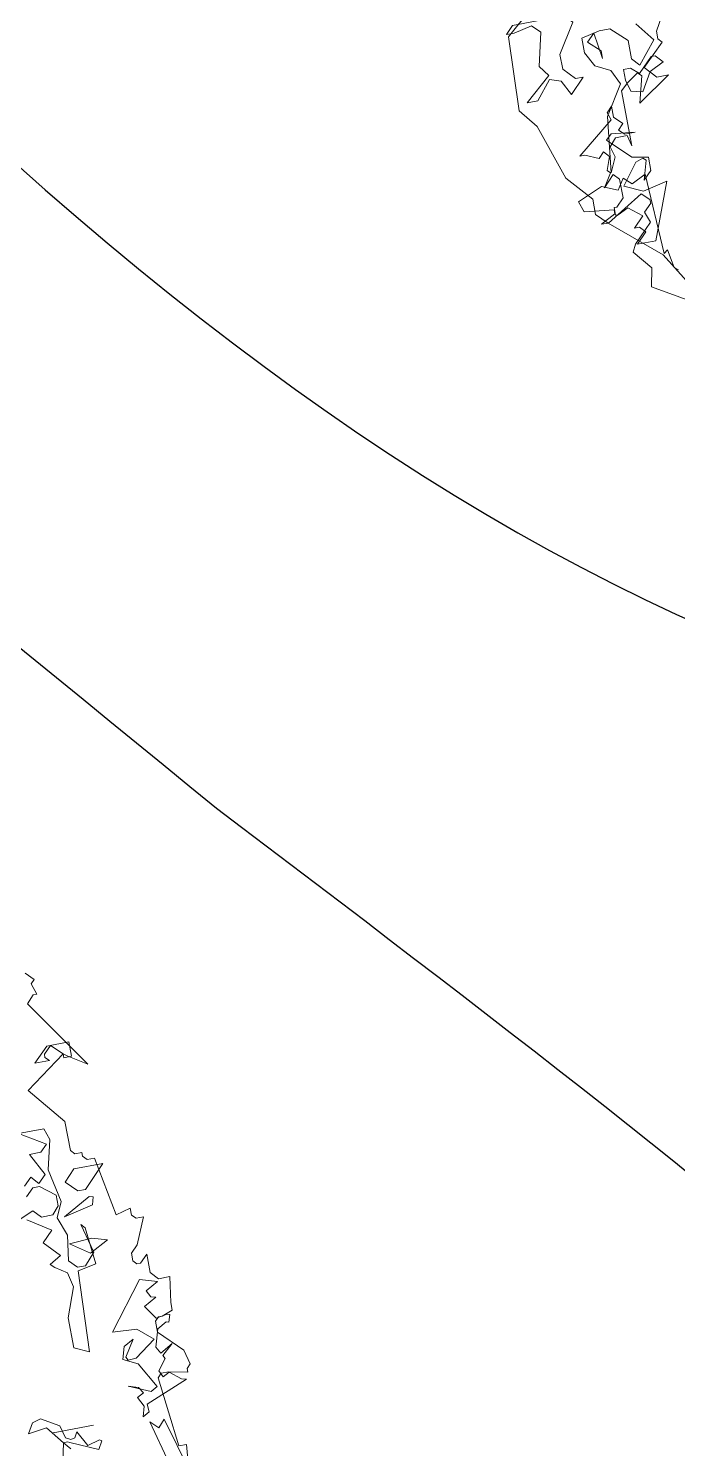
# Model space of a CAD drawing. Header units: millimetres. Extents: x 1418 to 1811, y 1796 to 1956.
# Drawn here: x 1475.865 to 1476.848, y 1858.252 to 1860.402 of the extents above; entities that cross this region are included whole.
import ezdxf

# ---------------------------------------------------------------- set-up
doc = ezdxf.new("R2010")
doc.units = ezdxf.units.MM
doc.layers.add('ARBRE', color=251, linetype='Continuous', lineweight=13)
doc.layers.add('VEGETAIS', color=3, linetype='Continuous')

# ---------------------------------------------------------------- blocks, each defined once
blk = doc.blocks.new('WMF26', base_point=(0, 0.001))
at = {"color": 85}
for points in [[(11.761, -2.767), (11.973, -3.116), (12.424, -3.502), (12.525, -3.604), (12.525, -3.749), (12.736, -3.99), (12.911, -4.514), (13.05, -4.688), (13.02, -5.387), (12.772, -5.598)], [(1.145, -10.001), (1.072, -9.928), (1.108, -9.892), (1.072, -9.789), (1.108, -9.789), (1.175, -9.717), (0.724, -9.055), (0.897, -9.164), (0.934, -9.193), (1.32, -8.917), (1.036, -8.567), (1.036, -8.291), (1, -8.255), (0.934, -8.255), (0.934, -8.218), (0.897, -8.181), (0.825, -8.181), (0.724, -7.621), (0.585, -7.658), (0.585, -7.592), (0.548, -7.556), (0.476, -7.556), (0.585, -7.308), (0.65, -7.243), (0.65, -7.17), (0.621, -7.133), (0.585, -7.133), (0.512, -7.206), (0.512, -7.032), (0.446, -6.959), (0.338, -6.959), (0.374, -6.719), (0.374, -6.646), (0.476, -6.61), (0.512, -6.61), (0.548, -6.573), (0.548, -6.471), (0.338, -6.26), (0.301, -6.122), (0.338, -6.085), (0.338, -6.049), (0.512, -6.085), (0.585, -6.085), (0.621, -6.049), (0.548, -5.387), (0.476, -5.387), (0.512, -5.002)]]:
    blk.add_lwpolyline(points, dxfattribs=at)
at = {"color": 63}
for points in [[(11.438, -2.425), (12.136, -2.84), (12.099, -3.014), (12.245, -3.19), (12.209, -3.262), (12.034, -3.437), (12.071, -3.539), (11.998, -3.612), (11.998, -3.648), (12.071, -3.713), (12.421, -3.502), (12.486, -3.502), (12.346, -3.576), (12.346, -3.612), (12.624, -3.648), (12.66, -3.749), (12.421, -3.851), (12.274, -3.786), (12.209, -3.888), (12.136, -3.823), (11.998, -3.888), (11.962, -3.124), (11.925, -3.153), (11.895, -2.978), (11.859, -2.949)], [(12.071, -4.761), (12.136, -4.9), (12.274, -4.972), (12.346, -5.11), (12.346, -5.249), (12.173, -5.286), (12.071, -5.286), (11.925, -5.147), (11.925, -4.972), (11.859, -4.9), (11.685, -5.11), (11.823, -5.286)], [(1.52, -8.043), (1.447, -8.115), (1.382, -8.043), (1.309, -8.115), (1.418, -8.327), (1.309, -8.327), (1.243, -8.393), (1.484, -8.538), (1.243, -8.538), (1.207, -8.429), (1.273, -8.152), (1.207, -7.84), (1.273, -7.694), (1.207, -7.519), (1.243, -7.279), (1.171, -7.206), (1.097, -7.206), (0.996, -7.315), (1.069, -7.592), (1.032, -7.556), (0.996, -7.206), (1.171, -7.17), (1.207, -6.405), (1.345, -6.471), (1.345, -6.755), (1.243, -7.032), (1.273, -7.17), (1.382, -7.243), (1.418, -7.279), (1.309, -7.344), (1.447, -7.491), (1.345, -7.592), (1.556, -7.73)], [(1.658, -7.73), (1.484, -7.803), (1.418, -7.73), (1.309, -7.73), (1.243, -7.803), (1.243, -7.905), (1.382, -8.014), (1.447, -8.014), (1.52, -7.942)], [(11.511, -5.423), (11.648, -5.183), (11.648, -5.11), (11.612, -5.074), (11.823, -4.871), (11.722, -4.761), (11.612, -4.761), (11.925, -4.55), (11.859, -4.797), (11.895, -4.835), (11.998, -4.761), (12.071, -4.695), (12.071, -4.172), (12.099, -4.274), (12.209, -4.274), (12.274, -4.201), (12.245, -4.099), (12.31, -3.96), (12.245, -4.485), (12.071, -4.761), (12.071, -4.761)], [(0.774, -4.998), (0.738, -4.998), (0.701, -5.027), (0.774, -5.1), (0.664, -5.237), (0.774, -5.659), (0.701, -5.587), (0.636, -5.659), (0.49, -5.136), (0.599, -5.1), (0.738, -4.961), (0.701, -4.823), (0.774, -4.823), (0.774, -4.998), (0.774, -4.998)], [(1.644, -5.44), (1.605, -5.613), (1.735, -5.783), (1.911, -5.757), (1.856, -5.852), (1.776, -5.874), (1.61, -5.777), (1.577, -5.658), (1.532, -5.631), (1.493, -5.642), (1.464, -5.693), (1.386, -5.547), (1.268, -5.579), (1.247, -5.567), (1.291, -5.492), (1.547, -5.606), (1.567, -5.617), (1.605, -5.613), (1.548, -5.547)], [(0.582, -6.871), (0.548, -6.807), (0.504, -6.794), (0.624, -6.729), (0.535, -6.601), (0.429, -6.618), (0.405, -6.61), (0.426, -6.542), (0.45, -6.549), (0.538, -6.501), (0.588, -6.335), (0.554, -6.272), (0.432, -6.341), (0.54, -6.246), (0.524, -6.215), (0.602, -6.111), (0.573, -6.049), (0.51, -6.083), (0.408, -5.999), (0.364, -5.986), (0.768, -5.826), (0.764, -5.75), (0.827, -5.716), (0.799, -5.813), (0.846, -5.902), (0.783, -5.936), (0.818, -5.995), (0.911, -6.023), (0.709, -5.935), (0.645, -5.969), (0.78, -6.212), (0.914, -6.279), (0.878, -6.396), (0.784, -6.447), (0.882, -6.296), (0.865, -6.264), (0.79, -6.268), (0.592, -6.41), (0.732, -6.533), (0.961, -6.549), (0.622, -6.984), (0.461, -6.936), (0.582, -6.871), (0.582, -6.871)], [(1.298, -5.725), (1.684, -5.725), (1.298, -5.725), (1.298, -5.725)], [(1.028, -7.314), (1.205, -7.435), (0.989, -7.447), (0.85, -7.405), (1.028, -7.314), (1.028, -7.314)], [(0.927, -7.754), (1.204, -7.693), (0.941, -7.835), (0.906, -7.825), (0.927, -7.754), (0.927, -7.754)]]:
    blk.add_lwpolyline(points, dxfattribs=at)
at = {"color": 106}
for points in [[(12.091, -3.356), (12.143, -3.409), (12.191, -3.409), (12.091, -3.508), (12.217, -3.609), (12.317, -3.561), (12.342, -3.561), (12.342, -3.635), (12.317, -3.635), (12.243, -3.708), (12.243, -3.887), (12.295, -3.94), (12.396, -3.834), (12.317, -3.96), (12.342, -3.987), (12.295, -4.113), (12.342, -4.166), (12.396, -4.113), (12.522, -4.166), (12.57, -4.166), (12.217, -4.445), (12.243, -4.518), (12.191, -4.571), (12.191, -4.466), (12.117, -4.392), (12.169, -4.339), (12.117, -4.292), (12.017, -4.292), (12.243, -4.318), (12.295, -4.266), (12.091, -4.066), (11.939, -4.04), (11.939, -3.913), (12.017, -3.834), (11.965, -4.014), (11.991, -4.04), (12.065, -4.014), (12.217, -3.814), (12.043, -3.735), (11.812, -3.787), (12.017, -3.256), (12.191, -3.256), (12.091, -3.356), (12.091, -3.356)], [(12.016, -4.786), (12.016, -4.889), (11.951, -4.889), (11.877, -4.823), (11.74, -4.961), (11.703, -4.961), (11.638, -4.889), (11.776, -4.823), (11.877, -4.648), (11.987, -4.677), (12.016, -4.786), (12.016, -4.786)], [(12.714, -4.925), (12.86, -4.75), (12.962, -4.75), (12.714, -4.961), (12.787, -5.063), (12.714, -5.376), (12.787, -5.449), (12.962, -5.412), (13.035, -5.412), (12.962, -5.485), (12.576, -5.485), (12.475, -5.551), (12.402, -5.551), (12.475, -5.485), (12.402, -5.412), (12.576, -5.136), (12.576, -4.998), (12.475, -4.889), (12.402, -4.889), (12.54, -4.75), (12.612, -4.889), (12.714, -4.925), (12.714, -4.925)], [(12.3, -5.201), (12.227, -5.275), (12.191, -5.027), (12.191, -5.1), (12.3, -5.201), (12.3, -5.201)], [(1.139, -8.009), (1.036, -8.118), (0.76, -8.118), (0.963, -7.907), (1.036, -7.907), (1.139, -8.009), (1.139, -8.009)], [(0.934, -9.193), (1.036, -9.294), (1.108, -9.222), (1.108, -9.193), (1.072, -9.157), (1.211, -9.157), (1.072, -9.294), (0.861, -9.294), (0.861, -9.157), (0.934, -9.157), (0.934, -9.193), (0.934, -9.193)]]:
    blk.add_lwpolyline(points, dxfattribs=at)
blk = doc.blocks.new('T2_02')
at = {"xscale": 0.3499999999999943, "yscale": 0.3499999999999943, "zscale": 0.3499999999999943}
blk.add_blockref('WMF26', (-2.2399, 1.997), dxfattribs=at)

msp = doc.modelspace()

# ---------------------------------------------------------------- linework, layer by layer
at = {"layer": 'VEGETAIS'}
for points in [[(1489.4134, 1863.9212), (1485.3832, 1860.7774), (1481.3427, 1862.3657), (1477.9137, 1859.3571), (1473.6925, 1864.3841), (1480.0596, 1864.3842), (1489.4134, 1863.9212)], [(1476.1498, 1859.2211), (1472.0708, 1861.2176), (1472.4639, 1858.4176), (1477.7927, 1857.5931), (1476.1498, 1859.2211)]]:
    msp.add_spline(points, degree=3, dxfattribs=at)

# ---------------------------------------------------------------- block references
at = {"layer": 'ARBRE', "xscale": 0.4621142716754233, "yscale": 0.4621142716754233, "zscale": 0.4621142716754233, "rotation": 190.6551472559353}
for p in [(1477.6346, 1860.6375), (1475.1529, 1858.1312)]:
    msp.add_blockref('T2_02', p, dxfattribs=at)

doc.saveas('drawing.dxf')
